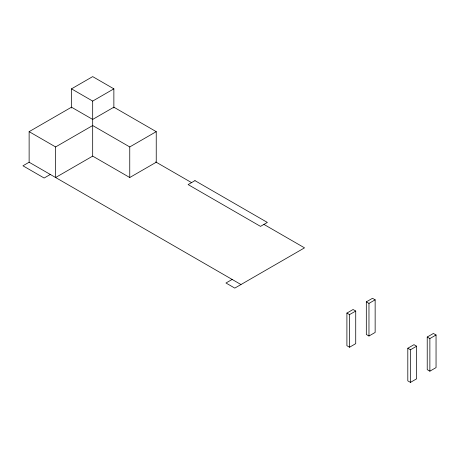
<?xml version="1.0" encoding="UTF-8"?>
<svg xmlns="http://www.w3.org/2000/svg" width="459" height="459" viewBox="0 0 459 459"><rect width="100%" height="100%" fill="white"/><g stroke="black" fill="none" stroke-linecap="round" stroke-linejoin="round"><path stroke-width="0.69" d="M71.501 107.991L71.501 88.845L92.684 76.613L113.866 88.845L113.866 107.991M240.975 284.54L29.129 162.234L29.129 131.653L71.501 107.194L92.684 119.42L113.866 107.194L156.238 131.653L156.238 162.234L129.754 177.518L92.684 156.117L55.608 177.518L55.608 146.943L92.684 125.537L129.754 146.943L156.238 131.653M71.501 88.845L92.684 101.078L113.866 88.845M29.129 162.234L22.95 165.797L44.133 178.029L50.312 174.46M232.151 279.445L225.971 283.008L234.796 288.109L304.529 247.849L263.925 224.405M346.901 313.078L353.074 309.509L355.725 311.041L355.725 343.653L349.546 347.222L346.901 345.696L346.901 313.078L349.546 314.604L355.725 311.041M366.316 301.867L372.496 298.298L375.146 299.825L375.146 332.442L368.967 336.011L366.316 334.479L366.316 301.867L368.967 303.393L375.146 299.825M407.804 348.243L413.984 344.675L416.629 346.201L416.629 378.818L410.449 382.387L407.804 380.855L407.804 348.243L410.449 349.769L416.629 346.201M427.226 337.026L433.399 333.464L436.05 334.99L436.05 367.607L429.871 371.176L427.226 369.644L427.226 337.026L429.871 338.558L436.05 334.99M155.704 161.924L191.546 182.613M29.129 131.653L55.608 146.943M429.871 338.558L429.871 371.176M410.449 349.769L410.449 382.387M368.967 303.393L368.967 336.011M349.546 314.604L349.546 347.222M129.754 146.943L129.754 177.518M92.684 101.078L92.684 156.117M194.966 180.639L188.121 184.593L260.5 226.379L267.35 222.426L194.966 180.639"/></g></svg>
